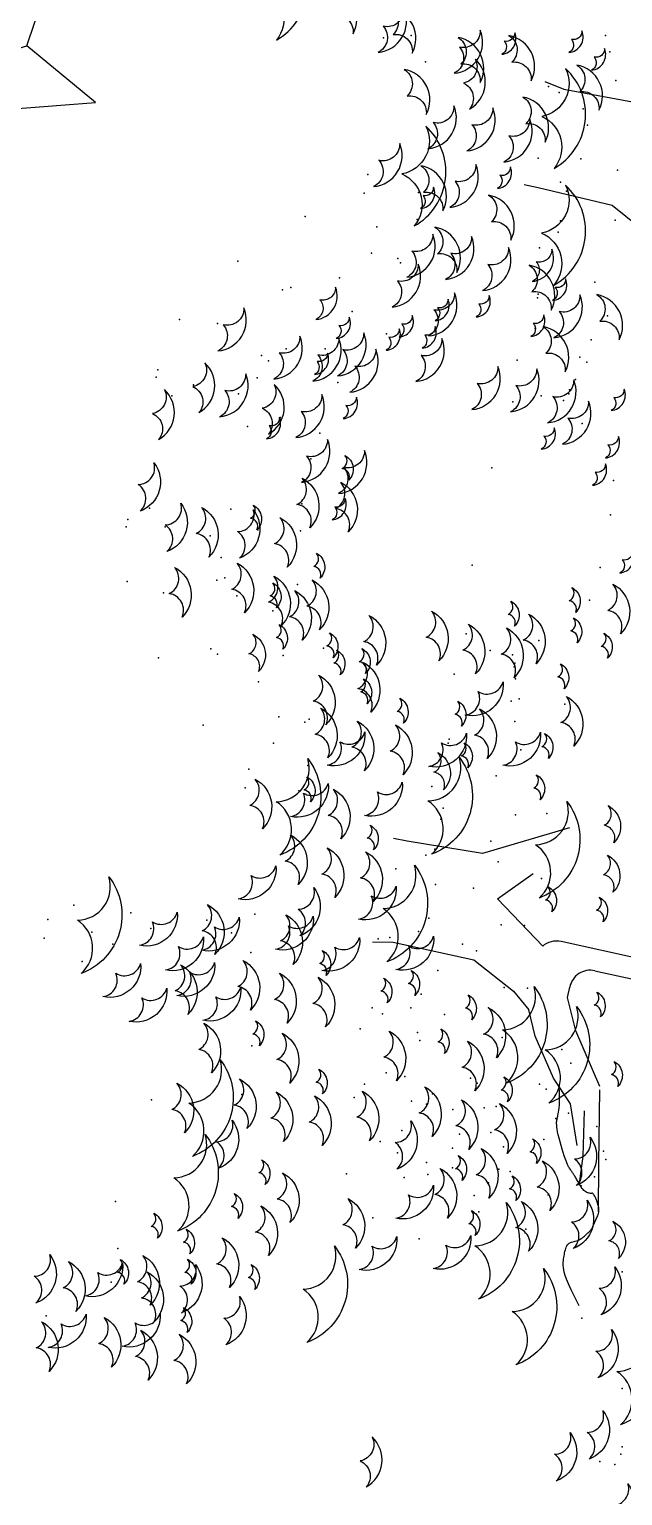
# Model space of a CAD drawing. Header units: millimetres. Extents: x 209.8 to 281.8, y 45 to 110.
# Drawn here: x 252.214 to 252.446, y 83.849 to 84.421 of the extents above; entities that cross this region are included whole.
import ezdxf

# ---------------------------------------------------------------- set-up
doc = ezdxf.new("R2010")
doc.units = ezdxf.units.MM
doc.header["$LTSCALE"] = 0.65
for name, color, linetype in [('ARBOLES', 95, 'Continuous'), ('cajones', 235, 'Continuous'), ('plazaacceso', 251, 'Continuous')]:
    doc.layers.add(name, color=color, linetype=linetype)

# ---------------------------------------------------------------- blocks, each defined once
blk = doc.blocks.new('arb-pl58')
for p, q in [((-0.00526, 0.25006), (0.00665, 0.33736)), ((-0.02451, 0.31326), (-0.00526, 0.25006)), ((0.03442, 0.26264), (0.00552, 0.24345)), ((0.03749, 0.23429), (0.03442, 0.26264)), ((0.00429, 0.20717), (0.00552, 0.24345)), ((0.07404, 0.24112), (0.03749, 0.23429)), ((0.0407, 0.20997), (0.07404, 0.24112)), ((0.04482, 0.24209), (0.04482, 0.24209)), ((0.11307, 0.24405), (0.08358, 0.2082)), ((0.11624, 0.2013), (0.11307, 0.24405)), ((-0.02519, 0.23036), (-0.06187, 0.2195)), ((0.00429, 0.20717), (-0.02519, 0.23036)), ((0.03749, 0.23429), (0.00429, 0.20717)), ((-0.06187, 0.2195), (-0.0424, 0.19867)), ((0.08358, 0.2082), (0.0473, 0.22034)), ((0.0473, 0.22034), (0.0513, 0.19211)), ((0.00429, 0.20717), (-0.0424, 0.19867)), ((-0.02515, 0.17186), (0.00429, 0.20717)), ((0.00429, 0.20717), (0.0407, 0.20997)), ((0.04586, 0.18357), (0.00429, 0.20717)), ((0.0407, 0.20997), (0.06239, 0.19511)), ((0.0491, 0.20658), (0.0491, 0.20658)), ((0.09443, 0.17229), (0.08358, 0.2082)), ((0.20426, 0.20959), (0.19134, 0.18417)), ((0.22701, 0.17883), (0.20426, 0.20959)), ((-0.0424, 0.19867), (-0.05753, 0.16892)), ((0.09443, 0.17229), (0.11624, 0.2013)), ((0.15092, 0.20045), (0.11624, 0.2013)), ((0.13718, 0.17546), (0.15092, 0.20045)), ((-0.1198, 0.1941), (-0.1153, 0.1479)), ((-0.08733, 0.16612), (-0.1198, 0.1941)), ((-0.04143, 0.19588), (-0.04143, 0.19588)), ((0.0513, 0.19211), (0.02184, 0.17642)), ((0.06239, 0.19511), (0.04586, 0.18357)), ((0.09443, 0.17229), (0.0513, 0.19211)), ((0.27173, 0.19129), (0.22701, 0.17883)), ((0.24981, 0.15445), (0.27173, 0.19129)), ((-0.06221, 0.19004), (-0.08733, 0.16612)), ((-0.05426, 0.16265), (-0.06221, 0.19004)), ((0.15821, 0.18821), (0.17204, 0.15879)), ((0.19134, 0.18417), (0.15821, 0.18821)), ((0.2153, 0.1432), (0.19134, 0.18417)), ((-0.01945, 0.17573), (-0.05426, 0.16265)), ((-0.04687, 0.13926), (-0.01945, 0.17573)), ((0.02184, 0.17642), (0.05005, 0.16025)), ((0.2153, 0.1432), (0.22701, 0.17883)), ((-0.05753, 0.16892), (-0.02515, 0.17186)), ((0.05005, 0.16025), (0.09443, 0.17229)), ((0.13718, 0.17546), (0.09443, 0.17229)), ((0.09443, 0.17229), (0.12586, 0.1537)), ((0.11494, 0.12912), (0.09443, 0.17229)), ((0.17103, 0.1601), (0.13718, 0.17546)), ((-0.08225, 0.13018), (-0.08733, 0.16612)), ((-0.05426, 0.16265), (-0.08225, 0.13018)), ((-0.04442, 0.16687), (-0.04442, 0.16687)), ((0.12586, 0.1537), (0.17103, 0.1601)), ((0.12586, 0.1537), (0.1351, 0.12909)), ((0.17204, 0.15879), (0.2153, 0.1432)), ((0.2153, 0.1432), (0.24981, 0.15445)), ((0.27773, 0.13387), (0.24981, 0.15445)), ((-0.1153, 0.1479), (-0.14954, 0.13083)), ((-0.08225, 0.13018), (-0.1153, 0.1479)), ((0.02389, 0.11196), (0.04731, 0.14786)), ((0.04731, 0.14786), (0.05581, 0.10223)), ((-0.08225, 0.13018), (-0.04687, 0.13926)), ((-0.04687, 0.13926), (-0.02293, 0.12839)), ((0.20734, 0.09607), (0.2153, 0.1432)), ((0.2153, 0.1432), (0.23039, 0.10995)), ((0.25214, 0.12128), (0.2153, 0.1432)), ((-0.14954, 0.13083), (-0.12675, 0.1137)), ((-0.08225, 0.13018), (-0.12675, 0.1137)), ((-0.10511, 0.09029), (-0.08225, 0.13018)), ((-0.03721, 0.11415), (-0.08225, 0.13018)), ((0.11573, 0.13073), (0.11573, 0.13073)), ((0.25214, 0.12128), (0.27773, 0.13387)), ((-0.02293, 0.12839), (-0.03721, 0.11415)), ((-0.00692, 0.09946), (-0.00689, 0.12797)), ((-0.00689, 0.12797), (0.02389, 0.11196)), ((0.00207, 0.12218), (0.00207, 0.12218)), ((0.1351, 0.12909), (0.11494, 0.12912)), ((-0.0056, 0.11927), (-0.0056, 0.11927)), ((0.0549, 0.11475), (0.0549, 0.11475)), ((0.27106, 0.08927), (0.25214, 0.12128)), ((-0.12675, 0.1137), (-0.13649, 0.08177)), ((-0.04209, 0.11091), (-0.04209, 0.11091)), ((0.02897, 0.07603), (0.02389, 0.11196)), ((0.23039, 0.10995), (0.22384, 0.08448)), ((0.23039, 0.10995), (0.27106, 0.08927)), ((-0.00753, 0.07493), (-0.04399, 0.10235)), ((-0.04399, 0.10235), (-0.00692, 0.09946)), ((-0.00692, 0.09946), (0.02897, 0.07603)), ((0.02897, 0.07603), (0.05581, 0.10223)), ((0.05581, 0.10223), (0.09344, 0.09533)), ((0.16052, 0.10119), (0.14338, 0.0784)), ((0.17758, 0.06695), (0.16052, 0.10119)), ((-0.15011, 0.09565), (-0.16554, 0.06458)), ((-0.13328, 0.07263), (-0.15011, 0.09565)), ((-0.10504, 0.09682), (-0.13328, 0.07263)), ((-0.11834, 0.05318), (-0.10504, 0.09682)), ((0.09344, 0.09533), (0.07631, 0.07255)), ((0.22384, 0.08448), (0.20734, 0.09607)), ((-0.13649, 0.08177), (-0.10511, 0.09029)), ((0.03932, 0.08929), (0.03932, 0.08929)), ((0.14338, 0.0784), (0.11146, 0.08813)), ((0.11146, 0.08813), (0.11997, 0.05675)), ((-0.16554, 0.06458), (-0.20563, 0.07977)), ((-0.20563, 0.07977), (-0.1856, 0.0379)), ((0.1129, 0.07879), (0.1129, 0.07879)), ((0.11508, 0.07757), (0.11508, 0.07757)), ((0.15986, 0.03389), (0.14338, 0.0784)), ((-0.13328, 0.07263), (-0.14847, 0.03255)), ((-0.00753, 0.07493), (-0.02751, 0.05785)), ((-0.00984, 0.04813), (0.02897, 0.07603)), ((0.02897, 0.07603), (-0.00753, 0.07493)), ((0.02897, 0.07603), (0.07631, 0.07255)), ((0.06201, 0.04405), (0.02897, 0.07603)), ((0.03771, 0.07514), (0.03771, 0.07514)), ((0.07631, 0.07255), (0.09452, 0.04458)), ((0.22379, 0.07145), (0.17758, 0.06695)), ((0.1958, 0.03898), (0.22379, 0.07145)), ((-0.14847, 0.03255), (-0.16554, 0.06458)), ((0.15986, 0.03389), (0.17758, 0.06695)), ((-0.11818, 0.0547), (-0.11818, 0.0547)), ((-0.11039, 0.05575), (-0.11039, 0.05575)), ((-0.02751, 0.05785), (-0.00984, 0.04813)), ((0.11997, 0.05675), (0.15986, 0.03389)), ((-0.14847, 0.03255), (-0.11834, 0.05318)), ((-0.11834, 0.05318), (-0.09213, 0.05116)), ((-0.09213, 0.05116), (-0.10067, 0.03289)), ((0.09452, 0.04458), (0.06201, 0.04405)), ((0.15986, 0.03389), (0.1958, 0.03898)), ((0.21972, 0.01386), (0.1958, 0.03898)), ((-0.1856, 0.0379), (-0.21193, 0.01015)), ((-0.14847, 0.03255), (-0.1856, 0.0379)), ((-0.14847, 0.03255), (-0.18466, 0.00184)), ((-0.15631, -0.01276), (-0.14847, 0.03255)), ((-0.10067, 0.03289), (-0.14847, 0.03255)), ((0.14384, -0.01114), (0.15986, 0.03389)), ((0.15986, 0.03389), (0.16894, -0.00148)), ((0.19234, 0.0059), (0.15986, 0.03389)), ((0.08313, -0.01837), (0.11055, 0.01809)), ((0.11055, 0.01809), (0.10765, -0.01897)), ((-0.21193, 0.01015), (-0.18466, 0.00184)), ((0.19234, 0.0059), (0.21972, 0.01386)), ((-0.18466, 0.00184), (-0.18288, -0.03149)), ((0.06604, 0.00161), (0.05633, -0.01605)), ((0.08313, -0.01837), (0.06604, 0.00161)), ((0.20541, -0.0289), (0.19234, 0.0059)), ((0.16894, -0.00148), (0.15808, -0.02542)), ((0.16894, -0.00148), (0.20541, -0.0289)), ((-0.18288, -0.03149), (-0.15631, -0.01276)), ((0.15808, -0.02542), (0.14384, -0.01114)), ((0.05633, -0.01605), (0.08422, -0.05487)), ((0.08422, -0.05487), (0.08313, -0.01837)), ((0.10765, -0.01897), (0.08422, -0.05487)), ((0.10765, -0.01897), (0.13617, -0.01901)), ((0.13617, -0.01901), (0.12016, -0.04979)), ((0.08422, -0.05487), (0.12016, -0.04979)), ((0.12016, -0.04979), (0.15606, -0.07321)), ((0.05224, -0.08791), (0.08422, -0.05487)), ((0.08422, -0.05487), (0.08074, -0.1022)), ((0.08422, -0.05487), (0.11042, -0.08171)), ((-0.17743, -0.1044), (-0.16497, -0.07344)), ((-0.16497, -0.07344), (-0.14589, -0.09977)), ((0.15606, -0.07321), (0.11042, -0.08171)), ((0.19246, -0.07399), (0.17629, -0.1022)), ((0.20815, -0.10345), (0.19246, -0.07399)), ((0.11042, -0.08171), (0.10353, -0.11934)), ((0.05277, -0.12042), (0.05224, -0.08791)), ((-0.18999, -0.13821), (-0.20593, -0.10343)), ((-0.20593, -0.10343), (-0.17743, -0.1044)), ((-0.15314, -0.14517), (-0.17743, -0.1044)), ((-0.14589, -0.09977), (-0.15314, -0.14517)), ((0.08074, -0.1022), (0.05277, -0.12042)), ((0.10353, -0.11934), (0.08074, -0.1022)), ((0.17629, -0.1022), (0.18833, -0.14658)), ((0.18833, -0.14658), (0.20815, -0.10345)), ((0.23638, -0.09945), (0.20815, -0.10345)), ((0.22424, -0.13573), (0.23638, -0.09945)), ((0.12881, -0.11004), (0.09938, -0.12388)), ((0.12476, -0.14317), (0.12881, -0.11004)), ((0.09938, -0.12388), (0.08379, -0.16713)), ((0.18833, -0.14658), (0.22424, -0.13573)), ((0.26009, -0.16522), (0.22424, -0.13573)), ((-0.2225, -0.17135), (-0.18999, -0.13821)), ((-0.15314, -0.14517), (-0.18999, -0.13821)), ((0.08379, -0.16713), (0.12476, -0.14317)), ((0.15018, -0.15609), (0.12476, -0.14317)), ((-0.15314, -0.14517), (-0.17966, -0.16995)), ((-0.15314, -0.14517), (-0.13131, -0.17444)), ((-0.15174, -0.18801), (-0.15314, -0.14517)), ((-0.10802, -0.16096), (-0.15314, -0.14517)), ((0.14516, -0.16708), (0.18833, -0.14658)), ((0.18833, -0.14658), (0.16974, -0.17801)), ((0.1915, -0.18932), (0.18833, -0.14658)), ((0.18833, -0.14658), (0.21734, -0.16839)), ((-0.06764, -0.15314), (-0.03554, -0.15826)), ((-0.05456, -0.18384), (-0.06764, -0.15314)), ((-0.03554, -0.15826), (-0.00855, -0.19549)), ((0.02508, -0.17567), (0.03666, -0.15917)), ((0.03666, -0.15917), (0.08379, -0.16713)), ((0.11942, -0.17885), (0.15018, -0.15609)), ((-0.10585, -0.18101), (-0.10802, -0.16096)), ((0.08379, -0.16713), (0.05054, -0.18221)), ((0.06187, -0.20397), (0.08379, -0.16713)), ((0.08379, -0.16713), (0.11942, -0.17885)), ((0.08379, -0.16713), (0.09504, -0.20164)), ((0.14513, -0.18725), (0.14516, -0.16708)), ((0.21734, -0.16839), (0.26009, -0.16522)), ((-0.17966, -0.16995), (-0.2225, -0.17135)), ((-0.17512, -0.20434), (-0.17966, -0.16995)), ((-0.13131, -0.17444), (-0.13285, -0.22004)), ((-0.13131, -0.17444), (-0.10585, -0.18101)), ((0.03451, -0.17476), (-0.00855, -0.19549)), ((0.05023, -0.1874), (0.03451, -0.17476)), ((0.21649, -0.20307), (0.21734, -0.16839)), ((0.05054, -0.18221), (0.02508, -0.17567)), ((0.05054, -0.18221), (0.02986, -0.22289)), ((0.13188, -0.22356), (0.11942, -0.17885)), ((0.16974, -0.17801), (0.14513, -0.18725)), ((0.16974, -0.17801), (0.17614, -0.22318)), ((-0.15174, -0.18801), (-0.17512, -0.20434)), ((-0.13285, -0.22004), (-0.15174, -0.18801)), ((-0.0754, -0.20331), (-0.05456, -0.18384)), ((-0.00855, -0.19549), (-0.05456, -0.18384)), ((0.02758, -0.20076), (0.05023, -0.1874)), ((0.17614, -0.22318), (0.1915, -0.18932)), ((0.1915, -0.18932), (0.21649, -0.20307)), ((-0.00855, -0.19549), (-0.03954, -0.21663)), ((-0.00855, -0.19549), (-0.00979, -0.23177)), ((-0.00855, -0.19549), (0.02758, -0.20076)), ((0.02273, -0.2248), (-0.00855, -0.19549)), ((-0.03954, -0.21663), (-0.0754, -0.20331)), ((0.02758, -0.20076), (0.05873, -0.23409)), ((0.02986, -0.22289), (0.06187, -0.20397)), ((0.06187, -0.20397), (0.07446, -0.22956)), ((0.07446, -0.22956), (0.09504, -0.20164)), ((0.09504, -0.20164), (0.13188, -0.22356)), ((-0.15462, -0.2428), (-0.16218, -0.21029)), ((-0.16218, -0.21029), (-0.13145, -0.22091)), ((-0.13145, -0.22091), (-0.11134, -0.26226)), ((-0.03909, -0.26305), (-0.03954, -0.21663)), ((0.02273, -0.2248), (0.01774, -0.25288)), ((0.05873, -0.23409), (0.02273, -0.2248)), ((-0.00979, -0.23177), (-0.03909, -0.26305)), ((0.01774, -0.25288), (-0.00979, -0.23177)), ((-0.17852, -0.25835), (-0.15462, -0.2428)), ((-0.11134, -0.26226), (-0.15462, -0.2428)), ((-0.06532, -0.24932), (-0.11134, -0.26226)), ((-0.05205, -0.2645), (-0.06532, -0.24932)), ((-0.14552, -0.2777), (-0.17852, -0.25835)), ((-0.11134, -0.26226), (-0.14552, -0.2777)), ((-0.11134, -0.26226), (-0.11885, -0.29777)), ((-0.11134, -0.26226), (-0.07667, -0.27372)), ((-0.08562, -0.29655), (-0.11134, -0.26226)), ((-0.07667, -0.27372), (-0.05205, -0.2645)), ((-0.07667, -0.27372), (-0.05178, -0.31196)), ((-0.15314, -0.32349), (-0.14552, -0.2777)), ((-0.1884, -0.28994), (-0.14186, -0.31364)), ((-0.08562, -0.29655), (-0.0954, -0.32334)), ((-0.05178, -0.31196), (-0.08562, -0.29655)), ((-0.11885, -0.29777), (-0.15314, -0.32349)), ((-0.0954, -0.32334), (-0.11885, -0.29777))]:
    blk.add_line(p, q)
for centre, radius, start, end in [((0.2564, 0.02493), 0.31108, 144.13745, 194.83215), ((0.25844, -0.08386), 0.30416, 122.63155, 174.50065), ((0.42575, -0.40211), 0.58451, 111.10265, 143.53405), ((0.20323, 0.0924), 0.28796, 172.46245, 210.72215), ((0.9204, -0.50964), 1.0666, 146.69505, 154.75285), ((-0.06118, 0.03095), 0.0873, 178.95165, 281.13715), ((0.28092, -0.52466), 0.57151, 102.22842, 124.68585), ((-0.02292, -0.19113), 0.13809, 98.91587, 160.55825), ((0.2691, -0.27051), 0.38053, 145.45105, 178.75775), ((0.33173, -0.03411), 0.37662, 183.13455, 205.37215), ((0.19623, 0.0902), 0.28082, 211.06515, 246.39915), ((0.10608, -0.01435), 0.15572, 195.02065, 301.88515), ((0.02051, 0.38261), 0.4421, 261.56815, 278.28615)]:
    blk.add_arc(centre, radius, start, end)
blk = doc.blocks.new('arb-pl61')
for p, q in [((-0.47917, 0.17408), (-0.4771, 0.16368)), ((-0.42416, 0.1667), (-0.42427, 0.17408)), ((-0.07744, 0.1667), (-0.07732, 0.17408)), ((-0.02242, 0.17408), (-0.02449, 0.16368)), ((-0.4771, 0.16368), (-0.47794, 0.12054)), ((-0.42277, 0.12706), (-0.42416, 0.1667)), ((-0.07883, 0.12706), (-0.07744, 0.1667)), ((-0.02449, 0.16368), (-0.02365, 0.12054)), ((-0.40082, 0.08532), (-0.42277, 0.12706)), ((-0.10078, 0.08532), (-0.07883, 0.12706)), ((-0.47794, 0.12054), (-0.48992, 0.09718)), ((-0.4639, 0.08686), (-0.44436, 0.11483)), ((-0.44436, 0.11483), (-0.42776, 0.09914)), ((-0.48992, 0.09718), (-0.49784, 0.08744)), ((-0.50383, 0.06136), (-0.48762, 0.06886)), ((-0.48762, 0.06886), (-0.482, 0.06884)), ((-0.52967, 0.04335), (-0.50383, 0.06136)), ((-0.47113, 0.05774), (-0.47151, 0.03739)), ((-0.54373, 0.04883), (-0.56702, 0.04484)), ((-0.56702, 0.04484), (-0.5814, 0.04398)), ((-0.56905, 0.03592), (-0.53148, 0.04307)), ((-0.59376, 0.03117), (-0.56905, 0.03592))]:
    blk.add_line(p, q)
for points in [[(-0.26963, 0.34046, 0.500189), (-0.25698, 0.33466, -0.508573), (-0.28306, 0.33681, 0.500189)], [(-0.23196, 0.34046, -0.500189), (-0.24461, 0.33466, 0.508573), (-0.21854, 0.33681, -0.500189)], [(-0.4982, 0.32697, 0.500189), (-0.4729, 0.31537, -0.508573), (-0.52506, 0.31968, 0.500189)], [(-0.28749, 0.32261, 0.500189), (-0.27484, 0.31681, -0.508573), (-0.30092, 0.31897, 0.500189)], [(-0.2141, 0.32261, -0.500189), (-0.22675, 0.31681, 0.508573), (-0.20068, 0.31897, -0.500189)], [(-0.00339, 0.32697, -0.500189), (-0.02869, 0.31537, 0.508573), (0.02346, 0.31968, -0.500189)], [(-0.32215, 0.31346, 0.500189), (-0.30824, 0.31346, -0.508573), (-0.33285, 0.30456, 0.500189)], [(-0.17944, 0.31346, -0.500189), (-0.19335, 0.31346, 0.508573), (-0.16875, 0.30456, -0.500189)], [(-0.68438, 0.31269, 0.500189), (-0.67173, 0.3069, -0.508573), (-0.69781, 0.30905, 0.500189)], [(-0.52137, 0.30199, 0.500189), (-0.51387, 0.29028, -0.508573), (-0.53464, 0.30619, 0.500189)], [(-0.28876, 0.30584, 0.500189), (-0.27485, 0.30583, -0.508573), (-0.29945, 0.29693, 0.500189)], [(-0.21283, 0.30584, -0.500189), (-0.22675, 0.30583, 0.508573), (-0.20214, 0.29693, -0.500189)], [(-0.7207, 0.30428, 0.500189), (-0.70679, 0.30428, -0.508573), (-0.73139, 0.29538, 0.500189)], [(-0.70593, 0.29406, 0.500189), (-0.69842, 0.28235, -0.508573), (-0.71919, 0.29825, 0.500189)], [(-0.68731, 0.29665, 0.500189), (-0.67339, 0.29665, -0.508573), (-0.698, 0.28775, 0.500189)], [(-0.5313, 0.28613, 0.500189), (-0.52379, 0.27441, -0.508573), (-0.54456, 0.29032, 0.500189)], [(-0.49142, 0.28855, 0.500189), (-0.48391, 0.27684, -0.508573), (-0.50469, 0.29275, 0.500189)], [(-0.01017, 0.28855, -0.500189), (-0.01768, 0.27684, 0.508573), (0.00309, 0.29275, -0.500189)], [(-0.67598, 0.28062, 0.500189), (-0.66847, 0.26891, -0.508573), (-0.68924, 0.28482, 0.500189)], [(-0.28352, 0.28493, 0.500189), (-0.27087, 0.27913, -0.508573), (-0.29695, 0.28129, 0.500189)], [(-0.21807, 0.28493, -0.500189), (-0.23072, 0.27913, 0.508573), (-0.20465, 0.28129, -0.500189)], [(-0.50134, 0.27269, 0.500189), (-0.49384, 0.26098, -0.508573), (-0.51461, 0.27688, 0.500189)], [(-0.31357, 0.282, 0.500189), (-0.29965, 0.282, -0.508573), (-0.32426, 0.2731, 0.500189)], [(-0.27535, 0.2797, 0.500189), (-0.26839, 0.27969, -0.508573), (-0.2807, 0.27524, 0.500189)], [(-0.22624, 0.2797, -0.500189), (-0.2332, 0.27969, 0.508573), (-0.2209, 0.27524, -0.500189)], [(-0.18803, 0.282, -0.500189), (-0.20194, 0.282, 0.508573), (-0.17733, 0.2731, -0.500189)], [(-0.71212, 0.27282, 0.500189), (-0.6982, 0.27281, -0.508573), (-0.72281, 0.26391, 0.500189)], [(-0.6739, 0.27051, 0.500189), (-0.66694, 0.27051, -0.508573), (-0.67924, 0.26606, 0.500189)], [(-0.5243, 0.26985, 0.500189), (-0.51039, 0.26984, -0.508573), (-0.53499, 0.26094, 0.500189)], [(-0.51327, 0.26434, 0.500189), (-0.50576, 0.25263, -0.508573), (-0.52654, 0.26853, 0.500189)], [(-0.69783, 0.25641, 0.500189), (-0.69032, 0.24469, -0.508573), (-0.71109, 0.2606, 0.500189)], [(-0.58517, 0.25952, 0.500189), (-0.57126, 0.25951, -0.508573), (-0.59586, 0.25061, 0.500189)], [(-0.49091, 0.26222, 0.500189), (-0.47699, 0.26222, -0.508573), (-0.5016, 0.25332, 0.500189)], [(-0.48764, 0.25638, 0.500189), (-0.48013, 0.24467, -0.508573), (-0.5009, 0.26057, 0.500189)], [(-0.34478, 0.26663, 0.500189), (-0.33434, 0.26662, -0.508573), (-0.3528, 0.25995, 0.500189)], [(-0.31643, 0.26198, 0.500189), (-0.30252, 0.26197, -0.508573), (-0.32712, 0.25307, 0.500189)], [(-0.31304, 0.26178, 0.500189), (-0.30608, 0.26178, -0.508573), (-0.31839, 0.25733, 0.500189)], [(-0.2859, 0.26484, 0.500189), (-0.27199, 0.26483, -0.508573), (-0.29659, 0.25593, 0.500189)], [(-0.2157, 0.26484, -0.500189), (-0.22961, 0.26483, 0.508573), (-0.205, 0.25593, -0.500189)], [(-0.18516, 0.26198, -0.500189), (-0.19908, 0.26197, 0.508573), (-0.17447, 0.25307, -0.500189)], [(-0.18855, 0.26178, -0.500189), (-0.19551, 0.26178, 0.508573), (-0.18321, 0.25733, -0.500189)], [(-0.15682, 0.26663, -0.500189), (-0.16725, 0.26662, 0.508573), (-0.1488, 0.25995, -0.500189)], [(-0.01069, 0.26222, -0.500189), (-0.0246, 0.26222, 0.508573), (0, 0.25332, -0.500189)], [(-0.01396, 0.25638, -0.500189), (-0.02146, 0.24467, 0.508573), (-0.00069, 0.26057, -0.500189)], [(-0.71498, 0.2528, 0.500189), (-0.70106, 0.25279, -0.508573), (-0.72567, 0.24389, 0.500189)], [(-0.68445, 0.25566, 0.500189), (-0.67053, 0.25565, -0.508573), (-0.69514, 0.24675, 0.500189)], [(-0.67656, 0.25942, 0.500189), (-0.66265, 0.25942, -0.508573), (-0.68725, 0.25052, 0.500189)], [(-0.64693, 0.25807, 0.500189), (-0.63997, 0.25807, -0.508573), (-0.65228, 0.25362, 0.500189)], [(-0.55178, 0.25189, 0.500189), (-0.53787, 0.25189, -0.508573), (-0.56247, 0.24299, 0.500189)], [(-0.52319, 0.24848, 0.500189), (-0.51569, 0.23676, -0.508573), (-0.53646, 0.25267, 0.500189)], [(-0.33364, 0.25429, 0.500189), (-0.32668, 0.25429, -0.508573), (-0.33899, 0.24984, 0.500189)], [(-0.2636, 0.25739, 0.500189), (-0.24968, 0.25738, -0.508573), (-0.27429, 0.24848, 0.500189)], [(-0.238, 0.25739, -0.500189), (-0.25191, 0.25738, 0.508573), (-0.22731, 0.24848, -0.500189)], [(-0.16795, 0.25429, -0.500189), (-0.17491, 0.25429, 0.508573), (-0.16261, 0.24984, -0.500189)], [(-0.61982, 0.25146, 0.500189), (-0.59452, 0.23986, -0.508573), (-0.64667, 0.24417, 0.500189)], [(-0.58013, 0.25146, 0.500189), (-0.55483, 0.23986, -0.508573), (-0.60698, 0.24417, 0.500189)], [(-0.45769, 0.24294, 0.500189), (-0.45018, 0.23123, -0.508573), (-0.47095, 0.24714, 0.500189)], [(-0.42199, 0.25074, 0.500189), (-0.40808, 0.25074, -0.508573), (-0.43269, 0.24184, 0.500189)], [(-0.32168, 0.24978, 0.500189), (-0.30777, 0.24978, -0.508573), (-0.33237, 0.24088, 0.500189)], [(-0.17991, 0.24978, -0.500189), (-0.19383, 0.24978, 0.508573), (-0.16922, 0.24088, -0.500189)], [(-0.0796, 0.25074, -0.500189), (-0.09352, 0.25074, 0.508573), (-0.06891, 0.24184, -0.500189)], [(-0.04391, 0.24294, -0.500189), (-0.05142, 0.23123, 0.508573), (-0.03064, 0.24714, -0.500189)], [(-0.67446, 0.23734, 0.500189), (-0.66181, 0.23154, -0.508573), (-0.68789, 0.23369, 0.500189)], [(-0.6517, 0.23996, 0.500189), (-0.64474, 0.23995, -0.508573), (-0.65705, 0.2355, 0.500189)], [(-0.51571, 0.23838, 0.500189), (-0.5018, 0.23838, -0.508573), (-0.5264, 0.22948, 0.500189)], [(-0.4174, 0.23758, 0.500189), (-0.3921, 0.22598, -0.508573), (-0.44426, 0.23029, 0.500189)], [(-0.31452, 0.24196, 0.500189), (-0.30061, 0.24195, -0.508573), (-0.32521, 0.23305, 0.500189)], [(-0.29348, 0.24251, 0.500189), (-0.28652, 0.24251, -0.508573), (-0.29882, 0.23806, 0.500189)], [(-0.26169, 0.23736, 0.500189), (-0.24777, 0.23736, -0.508573), (-0.27238, 0.22846, 0.500189)], [(-0.26095, 0.23792, -0.500189), (-0.26791, 0.23792, 0.508573), (-0.2556, 0.23347, -0.500189)], [(-0.23991, 0.23736, -0.500189), (-0.25382, 0.23736, 0.508573), (-0.22921, 0.22846, -0.500189)], [(-0.24064, 0.23792, 0.500189), (-0.23369, 0.23792, -0.508573), (-0.24599, 0.23347, 0.500189)], [(-0.20812, 0.24251, -0.500189), (-0.21507, 0.24251, 0.508573), (-0.20277, 0.23806, -0.500189)], [(-0.18707, 0.24196, -0.500189), (-0.20099, 0.24195, 0.508573), (-0.17638, 0.23305, -0.500189)], [(-0.08419, 0.23758, -0.500189), (-0.10949, 0.22598, 0.508573), (-0.05734, 0.23029, -0.500189)], [(-0.71307, 0.23277, 0.500189), (-0.69916, 0.23277, -0.508573), (-0.72376, 0.22387, 0.500189)], [(-0.69203, 0.23333, 0.500189), (-0.68507, 0.23333, -0.508573), (-0.69737, 0.22888, 0.500189)], [(-0.66697, 0.23614, 0.500189), (-0.66001, 0.23614, -0.508573), (-0.67231, 0.23169, 0.500189)], [(-0.59706, 0.23337, 0.500189), (-0.58442, 0.22757, -0.508573), (-0.61049, 0.22973, 0.500189)], [(-0.36237, 0.22899, 0.500189), (-0.34846, 0.22899, -0.508573), (-0.37306, 0.22009, 0.500189)], [(-0.13922, 0.22899, -0.500189), (-0.15314, 0.22899, 0.508573), (-0.12853, 0.22009, -0.500189)], [(-0.57659, 0.22805, 0.500189), (-0.56267, 0.22805, -0.508573), (-0.58728, 0.21915, 0.500189)], [(-0.53837, 0.22575, 0.500189), (-0.53141, 0.22575, -0.508573), (-0.54371, 0.2213, 0.500189)], [(-0.47954, 0.21873, 0.500189), (-0.47203, 0.20701, -0.508573), (-0.4928, 0.22292, 0.500189)], [(-0.4468, 0.22691, 0.500189), (-0.43289, 0.2269, -0.508573), (-0.45749, 0.218, 0.500189)], [(-0.41024, 0.22465, 0.500189), (-0.40274, 0.21294, -0.508573), (-0.42351, 0.22884, 0.500189)], [(-0.40858, 0.2246, 0.500189), (-0.40162, 0.2246, -0.508573), (-0.41393, 0.22015, 0.500189)], [(-0.37904, 0.22461, 0.500189), (-0.36512, 0.22461, -0.508573), (-0.38973, 0.21571, 0.500189)], [(-0.34082, 0.22231, 0.500189), (-0.33386, 0.2223, -0.508573), (-0.34616, 0.21786, 0.500189)], [(-0.33274, 0.22764, 0.500189), (-0.32578, 0.22764, -0.508573), (-0.33809, 0.22319, 0.500189)], [(-0.16885, 0.22764, -0.500189), (-0.17581, 0.22764, 0.508573), (-0.16351, 0.22319, -0.500189)], [(-0.16078, 0.22231, -0.500189), (-0.16773, 0.2223, 0.508573), (-0.15543, 0.21786, -0.500189)], [(-0.12256, 0.22461, -0.500189), (-0.13647, 0.22461, 0.508573), (-0.11187, 0.21571, -0.500189)], [(-0.09301, 0.2246, -0.500189), (-0.09997, 0.2246, 0.508573), (-0.08767, 0.22015, -0.500189)], [(-0.09135, 0.22465, -0.500189), (-0.09886, 0.21294, 0.508573), (-0.07808, 0.22884, -0.500189)], [(-0.05479, 0.22691, -0.500189), (-0.06871, 0.2269, 0.508573), (-0.0441, 0.218, -0.500189)], [(-0.02206, 0.21873, -0.500189), (-0.02957, 0.20701, 0.508573), (-0.00879, 0.22292, -0.500189)], [(-0.65942, 0.22076, 0.500189), (-0.6455, 0.22076, -0.508573), (-0.67011, 0.21186, 0.500189)], [(-0.62863, 0.21901, 0.500189), (-0.62167, 0.219, -0.508573), (-0.63398, 0.21456, 0.500189)], [(-0.51858, 0.21836, 0.500189), (-0.50466, 0.21836, -0.508573), (-0.52927, 0.20946, 0.500189)], [(-0.48804, 0.22122, 0.500189), (-0.47413, 0.22122, -0.508573), (-0.49874, 0.21232, 0.500189)], [(-0.47006, 0.21552, 0.500189), (-0.45741, 0.20972, -0.508573), (-0.48349, 0.21188, 0.500189)], [(-0.38029, 0.21121, 0.500189), (-0.37279, 0.1995, -0.508573), (-0.39356, 0.21541, 0.500189)], [(-0.1213, 0.21121, -0.500189), (-0.12881, 0.1995, 0.508573), (-0.10803, 0.21541, -0.500189)], [(-0.03154, 0.21552, -0.500189), (-0.04418, 0.20972, 0.508573), (-0.01811, 0.21188, -0.500189)], [(-0.01355, 0.22122, -0.500189), (-0.02746, 0.22122, 0.508573), (-0.00286, 0.21232, -0.500189)], [(-0.68636, 0.21155, 0.500189), (-0.67372, 0.20576, -0.508573), (-0.69979, 0.20791, 0.500189)], [(-0.60859, 0.20852, 0.500189), (-0.60164, 0.20852, -0.508573), (-0.61394, 0.20407, 0.500189)], [(-0.57945, 0.20803, 0.500189), (-0.56553, 0.20803, -0.508573), (-0.59014, 0.19913, 0.500189)], [(-0.54892, 0.21089, 0.500189), (-0.535, 0.21089, -0.508573), (-0.55961, 0.20199, 0.500189)], [(-0.44966, 0.20688, 0.500189), (-0.43575, 0.20688, -0.508573), (-0.46035, 0.19798, 0.500189)], [(-0.41913, 0.20974, 0.500189), (-0.40522, 0.20974, -0.508573), (-0.42982, 0.20084, 0.500189)], [(-0.35137, 0.20745, 0.500189), (-0.33745, 0.20744, -0.508573), (-0.36206, 0.19855, 0.500189)], [(-0.33751, 0.20953, 0.500189), (-0.33055, 0.20952, -0.508573), (-0.34286, 0.20507, 0.500189)], [(-0.32679, 0.20931, 0.500189), (-0.31287, 0.20931, -0.508573), (-0.33748, 0.20041, 0.500189)], [(-0.17481, 0.20931, -0.500189), (-0.18872, 0.20931, 0.508573), (-0.16411, 0.20041, -0.500189)], [(-0.16408, 0.20953, -0.500189), (-0.17104, 0.20952, 0.508573), (-0.15874, 0.20507, -0.500189)], [(-0.15023, 0.20745, -0.500189), (-0.16414, 0.20744, 0.508573), (-0.13954, 0.19855, -0.500189)], [(-0.08246, 0.20974, -0.500189), (-0.09638, 0.20974, 0.508573), (-0.07177, 0.20084, -0.500189)], [(-0.05193, 0.20688, -0.500189), (-0.06585, 0.20688, 0.508573), (-0.04124, 0.19798, -0.500189)], [(-0.66318, 0.2032, 0.500189), (-0.65622, 0.2032, -0.508573), (-0.66852, 0.19875, 0.500189)], [(-0.63918, 0.20415, 0.500189), (-0.62526, 0.20414, -0.508573), (-0.64987, 0.19525, 0.500189)], [(-0.49562, 0.1989, 0.500189), (-0.48867, 0.19889, -0.508573), (-0.50097, 0.19444, 0.500189)], [(-0.3819, 0.20459, 0.500189), (-0.36798, 0.20458, -0.508573), (-0.39259, 0.19569, 0.500189)], [(-0.35278, 0.20571, 0.500189), (-0.34582, 0.20571, -0.508573), (-0.35812, 0.20126, 0.500189)], [(-0.14882, 0.20571, -0.500189), (-0.15578, 0.20571, 0.508573), (-0.14347, 0.20126, -0.500189)], [(-0.1197, 0.20459, -0.500189), (-0.13361, 0.20458, 0.508573), (-0.109, 0.19569, -0.500189)], [(-0.00597, 0.1989, -0.500189), (-0.01293, 0.19889, 0.508573), (-0.00063, 0.19444, -0.500189)], [(-0.6201, 0.19652, 0.500189), (-0.60618, 0.19652, -0.508573), (-0.63079, 0.18762, 0.500189)], [(-0.51667, 0.19834, 0.500189), (-0.50275, 0.19833, -0.508573), (-0.52736, 0.18944, 0.500189)], [(-0.48565, 0.19292, 0.500189), (-0.47815, 0.18121, -0.508573), (-0.49892, 0.19711, 0.500189)], [(-0.40214, 0.187, 0.500189), (-0.39463, 0.17529, -0.508573), (-0.41541, 0.19119, 0.500189)], [(-0.09945, 0.187, -0.500189), (-0.10696, 0.17529, 0.508573), (-0.08619, 0.19119, -0.500189)], [(-0.01594, 0.19292, -0.500189), (-0.02345, 0.18121, 0.508573), (-0.00267, 0.19711, -0.500189)], [(-0.57754, 0.18801, 0.500189), (-0.56363, 0.188, -0.508573), (-0.58823, 0.17911, 0.500189)], [(-0.5565, 0.18857, 0.500189), (-0.54954, 0.18856, -0.508573), (-0.56184, 0.18411, 0.500189)], [(-0.4557, 0.17948, 0.500189), (-0.44819, 0.16777, -0.508573), (-0.46897, 0.18368, 0.500189)], [(-0.44775, 0.18686, 0.500189), (-0.43384, 0.18686, -0.508573), (-0.45845, 0.17796, 0.500189)], [(-0.42671, 0.18742, 0.500189), (-0.41975, 0.18742, -0.508573), (-0.43206, 0.18297, 0.500189)], [(-0.37999, 0.18457, 0.500189), (-0.36608, 0.18456, -0.508573), (-0.39068, 0.17566, 0.500189)], [(-0.35895, 0.18512, 0.500189), (-0.35199, 0.18512, -0.508573), (-0.36429, 0.18067, 0.500189)], [(-0.14265, 0.18512, -0.500189), (-0.14961, 0.18512, 0.508573), (-0.1373, 0.18067, -0.500189)], [(-0.1216, 0.18457, -0.500189), (-0.13552, 0.18456, 0.508573), (-0.11091, 0.17566, -0.500189)], [(-0.07488, 0.18742, -0.500189), (-0.08184, 0.18742, 0.508573), (-0.06954, 0.18297, -0.500189)], [(-0.05384, 0.18686, -0.500189), (-0.06775, 0.18686, 0.508573), (-0.04315, 0.17796, -0.500189)], [(-0.04589, 0.17948, -0.500189), (-0.0534, 0.16777, 0.508573), (-0.03263, 0.18368, -0.500189)], [(-0.3182, 0.17785, 0.500189), (-0.30429, 0.17784, -0.508573), (-0.32889, 0.16894, 0.500189)], [(-0.18339, 0.17785, -0.500189), (-0.19731, 0.17784, 0.508573), (-0.1727, 0.16894, -0.500189)], [(-0.66347, 0.17412, 0.500189), (-0.63818, 0.16252, -0.508573), (-0.69033, 0.16683, 0.500189)], [(-0.46106, 0.17214, 0.500189), (-0.43576, 0.16054, -0.508573), (-0.48792, 0.16485, 0.500189)], [(-0.04054, 0.17214, -0.500189), (-0.06583, 0.16054, 0.508573), (-0.01368, 0.16485, -0.500189)], [(-0.62653, 0.16044, 0.500189), (-0.61262, 0.16043, -0.508573), (-0.63723, 0.15153, 0.500189)], [(-0.57024, 0.16425, 0.500189), (-0.55633, 0.16425, -0.508573), (-0.58093, 0.15535, 0.500189)], [(-0.5034, 0.16481, 0.500189), (-0.49644, 0.16481, -0.508573), (-0.50875, 0.16036, 0.500189)], [(-0.37055, 0.15921, 0.500189), (-0.36305, 0.14749, -0.508573), (-0.38382, 0.1634, 0.500189)], [(-0.13104, 0.15921, -0.500189), (-0.13855, 0.14749, 0.508573), (-0.11777, 0.1634, -0.500189)], [(0.00181, 0.16481, -0.500189), (-0.00515, 0.16481, 0.508573), (0.00715, 0.16036, -0.500189)], [(-0.53685, 0.15663, 0.500189), (-0.52294, 0.15662, -0.508573), (-0.54754, 0.14772, 0.500189)], [(-0.47755, 0.15527, 0.500189), (-0.47004, 0.14356, -0.508573), (-0.49082, 0.15946, 0.500189)], [(-0.40153, 0.16024, 0.500189), (-0.37623, 0.14864, -0.508573), (-0.42838, 0.15295, 0.500189)], [(-0.3863, 0.16012, 0.500189), (-0.37587, 0.16012, -0.508573), (-0.39432, 0.15344, 0.500189)], [(-0.35456, 0.15527, 0.500189), (-0.34761, 0.15527, -0.508573), (-0.35991, 0.15082, 0.500189)], [(-0.32106, 0.15782, 0.500189), (-0.30715, 0.15782, -0.508573), (-0.33176, 0.14892, 0.500189)], [(-0.18053, 0.15782, -0.500189), (-0.19444, 0.15782, 0.508573), (-0.16984, 0.14892, -0.500189)], [(-0.14703, 0.15527, -0.500189), (-0.15399, 0.15527, 0.508573), (-0.14168, 0.15082, -0.500189)], [(-0.11529, 0.16012, -0.500189), (-0.12573, 0.16012, 0.508573), (-0.10727, 0.15344, -0.500189)], [(-0.10007, 0.16024, -0.500189), (-0.12537, 0.14864, 0.508573), (-0.07321, 0.15295, -0.500189)], [(-0.02404, 0.15527, -0.500189), (-0.03155, 0.14356, 0.508573), (-0.01078, 0.15946, -0.500189)], [(-0.63449, 0.14334, 0.500189), (-0.62698, 0.13163, -0.508573), (-0.64775, 0.14754, 0.500189)], [(-0.49672, 0.15146, 0.500189), (-0.48977, 0.15146, -0.508573), (-0.50207, 0.14701, 0.500189)], [(-0.37516, 0.14779, 0.500189), (-0.36821, 0.14779, -0.508573), (-0.38051, 0.14334, 0.500189)], [(-0.3406, 0.14577, 0.500189), (-0.3331, 0.13406, -0.508573), (-0.35387, 0.14996, 0.500189)], [(-0.16099, 0.14577, -0.500189), (-0.1685, 0.13406, 0.508573), (-0.14772, 0.14996, -0.500189)], [(-0.12643, 0.14779, -0.500189), (-0.13339, 0.14779, 0.508573), (-0.12108, 0.14334, -0.500189)], [(-0.00487, 0.15146, -0.500189), (-0.01183, 0.15146, 0.508573), (0.00047, 0.14701, -0.500189)], [(-0.5792, 0.14215, 0.500189), (-0.56656, 0.13635, -0.508573), (-0.59263, 0.1385, 0.500189)], [(-0.3632, 0.14328, 0.500189), (-0.34929, 0.14327, -0.508573), (-0.3739, 0.13437, 0.500189)], [(-0.31916, 0.1378, 0.500189), (-0.30524, 0.1378, -0.508573), (-0.32985, 0.1289, 0.500189)], [(-0.29811, 0.13836, 0.500189), (-0.29115, 0.13836, -0.508573), (-0.30346, 0.13391, 0.500189)], [(-0.20348, 0.13836, -0.500189), (-0.21044, 0.13836, 0.508573), (-0.19814, 0.13391, -0.500189)], [(-0.18244, 0.1378, -0.500189), (-0.19635, 0.1378, 0.508573), (-0.17175, 0.1289, -0.500189)], [(-0.13839, 0.14328, -0.500189), (-0.1523, 0.14327, 0.508573), (-0.1277, 0.13437, -0.500189)], [(-0.60454, 0.12991, 0.500189), (-0.59703, 0.11819, -0.508573), (-0.6178, 0.1341, 0.500189)], [(-0.56166, 0.13279, 0.500189), (-0.54774, 0.13278, -0.508573), (-0.57235, 0.12388, 0.500189)], [(-0.52344, 0.13048, 0.500189), (-0.51648, 0.13048, -0.508573), (-0.52878, 0.12603, 0.500189)], [(-0.36245, 0.12156, 0.500189), (-0.35495, 0.10984, -0.508573), (-0.37572, 0.12575, 0.500189)], [(-0.30978, 0.12802, 0.500189), (-0.29586, 0.12802, -0.508573), (-0.32047, 0.11912, 0.500189)], [(-0.19182, 0.12802, -0.500189), (-0.20573, 0.12802, 0.508573), (-0.18113, 0.11912, -0.500189)], [(-0.13914, 0.12156, -0.500189), (-0.14665, 0.10984, 0.508573), (-0.12587, 0.12575, -0.500189)], [(-0.60173, 0.11658, 0.500189), (-0.58781, 0.11658, -0.508573), (-0.61242, 0.10768, 0.500189)], [(-0.53399, 0.11563, 0.500189), (-0.52007, 0.11562, -0.508573), (-0.54468, 0.10672, 0.500189)], [(-0.5034, 0.12, 0.500189), (-0.49644, 0.11999, -0.508573), (-0.50875, 0.11554, 0.500189)], [(-0.62639, 0.10569, 0.500189), (-0.61888, 0.09398, -0.508573), (-0.63965, 0.10989, 0.500189)], [(-0.58641, 0.10856, 0.500189), (-0.57945, 0.10855, -0.508573), (-0.59175, 0.1041, 0.500189)], [(-0.56452, 0.11277, 0.500189), (-0.5506, 0.11276, -0.508573), (-0.57521, 0.10386, 0.500189)], [(-0.51491, 0.108, 0.500189), (-0.50099, 0.10799, -0.508573), (-0.5256, 0.0991, 0.500189)], [(-0.38414, 0.1076, 0.500189), (-0.37718, 0.1076, -0.508573), (-0.38949, 0.10315, 0.500189)], [(-0.3622, 0.1076, 0.500189), (-0.35524, 0.1076, -0.508573), (-0.36754, 0.10315, 0.500189)], [(-0.28492, 0.10856, 0.500189), (-0.27796, 0.10855, -0.508573), (-0.29026, 0.1041, 0.500189)], [(-0.21668, 0.10856, -0.500189), (-0.22364, 0.10855, 0.508573), (-0.21133, 0.1041, -0.500189)], [(-0.41287, 0.10089, 0.500189), (-0.38757, 0.0893, -0.508573), (-0.43973, 0.09361, 0.500189)], [(-0.34794, 0.10037, 0.500189), (-0.33403, 0.10037, -0.508573), (-0.35863, 0.09147, 0.500189)], [(-0.32499, 0.10665, 0.500189), (-0.31803, 0.10665, -0.508573), (-0.33033, 0.1022, 0.500189)], [(-0.30018, 0.10474, 0.500189), (-0.29322, 0.10474, -0.508573), (-0.30553, 0.10029, 0.500189)], [(-0.20141, 0.10474, -0.500189), (-0.20837, 0.10474, 0.508573), (-0.19607, 0.10029, -0.500189)], [(-0.17661, 0.10665, -0.500189), (-0.18356, 0.10665, 0.508573), (-0.17126, 0.1022, -0.500189)], [(-0.61312, 0.09616, 0.500189), (-0.60616, 0.09616, -0.508573), (-0.61847, 0.09171, 0.500189)], [(-0.58742, 0.09751, 0.500189), (-0.5735, 0.09751, -0.508573), (-0.59811, 0.08861, 0.500189)], [(-0.56261, 0.09274, 0.500189), (-0.5487, 0.09274, -0.508573), (-0.5733, 0.08384, 0.500189)], [(-0.54157, 0.0933, 0.500189), (-0.53461, 0.0933, -0.508573), (-0.54691, 0.08885, 0.500189)], [(-0.51067, 0.09876, 0.500189), (-0.48537, 0.08716, -0.508573), (-0.53753, 0.09147, 0.500189)], [(-0.62378, 0.09083, 0.500189), (-0.59849, 0.07923, -0.508573), (-0.65064, 0.08354, 0.500189)], [(-0.44008, 0.09013, 0.500189), (-0.43312, 0.09012, -0.508573), (-0.44542, 0.08567, 0.500189)], [(-0.30495, 0.08758, 0.500189), (-0.29799, 0.08758, -0.508573), (-0.3103, 0.08313, 0.500189)], [(-0.28592, 0.08798, 0.500189), (-0.27201, 0.08797, -0.508573), (-0.29662, 0.07907, 0.500189)], [(-0.25866, 0.08567, -0.500189), (-0.26562, 0.08567, 0.508573), (-0.25331, 0.08122, -0.500189)], [(-0.59118, 0.079, 0.500189), (-0.58422, 0.079, -0.508573), (-0.59652, 0.07455, 0.500189)], [(-0.61031, 0.07177, 0.500189), (-0.5964, 0.07176, -0.508573), (-0.62101, 0.06286, 0.500189)], [(-0.57019, 0.07232, 0.500189), (-0.56323, 0.07232, -0.508573), (-0.57553, 0.06787, 0.500189)], [(-0.51662, 0.07496, 0.500189), (-0.49133, 0.06337, -0.508573), (-0.54348, 0.06768, 0.500189)], [(-0.65355, 0.06505, 0.500189), (-0.62825, 0.05345, -0.508573), (-0.68041, 0.05776, 0.500189)], [(-0.58742, 0.06509, 0.500189), (-0.5735, 0.06509, -0.508573), (-0.59811, 0.05619, 0.500189)], [(-0.44008, 0.06299, 0.500189), (-0.43312, 0.06299, -0.508573), (-0.44542, 0.05854, 0.500189)], [(-0.42125, 0.06316, 0.500189), (-0.41081, 0.06315, -0.508573), (-0.42927, 0.05648, 0.500189)], [(-0.39597, 0.06784, 0.500189), (-0.38553, 0.06783, -0.508573), (-0.40399, 0.06116, 0.500189)], [(-0.48877, 0.05457, 0.500189), (-0.48181, 0.05456, -0.508573), (-0.49411, 0.05011, 0.500189)], [(-0.56928, 0.04894, 0.500189), (-0.55663, 0.04314, -0.508573), (-0.58271, 0.0453, 0.500189)], [(-0.60174, 0.04406, 0.500189), (-0.5891, 0.03826, -0.508573), (-0.61517, 0.04041, 0.500189)], [(-0.52248, 0.03866, 0.500189), (-0.51552, 0.03866, -0.508573), (-0.52782, 0.03421, 0.500189)], [(-0.72205, 0.02892, 0.500189), (-0.7094, 0.02312, -0.508573), (-0.73548, 0.02527, 0.500189)], [(-0.63278, 0.02316, 0.500189), (-0.62014, 0.01736, -0.508573), (-0.64621, 0.01952, 0.500189)], [(-0.60759, 0.02292, 0.500189), (-0.59716, 0.02292, -0.508573), (-0.61561, 0.01624, 0.500189)], [(-0.66525, 0.01828, 0.500189), (-0.6526, 0.01248, -0.508573), (-0.67868, 0.01463, 0.500189)], [(0.72411, 0.01733, -0.500189), (0.71146, 0.01154, 0.508573), (0.73753, 0.01369, -0.500189)], [(-0.70756, 0.01444, 0.500189), (-0.69491, 0.00864, -0.508573), (-0.72099, 0.0108, 0.500189)], [(-0.6734, 0.00555, 0.500189), (-0.6481, -0.00604, -0.508573), (-0.70025, -0.00173, 0.500189)], [(-0.74233, -0.00583, 0.500189), (-0.72968, -0.01163, -0.508573), (-0.75576, -0.00947, 0.500189)]]:
    blk.add_lwpolyline(points, format="xyb", close=True)
for points in [[(-0.56211, 0.04883), (-0.54154, 0.0565), (-0.53025, 0.06784), (-0.5106, 0.08154), (-0.49784, 0.08744)], [(-0.64374, 0.03148), (-0.63973, 0.03463), (-0.6364, 0.03716), (-0.63366, 0.03913), (-0.63143, 0.04063), (-0.62962, 0.04173), (-0.62814, 0.04251), (-0.62691, 0.04305), (-0.62584, 0.04343), (-0.62485, 0.04372), (-0.62393, 0.04394), (-0.62305, 0.0441), (-0.62222, 0.0442), (-0.62141, 0.04426), (-0.62061, 0.0443), (-0.61983, 0.04431), (-0.61903, 0.04431), (-0.61822, 0.04431), (-0.61741, 0.04429), (-0.6166, 0.04426), (-0.61582, 0.04419), (-0.61507, 0.04407), (-0.61438, 0.0439), (-0.61375, 0.04366), (-0.61319, 0.04334), (-0.61272, 0.04293), (-0.61233, 0.04245), (-0.61199, 0.04191), (-0.61168, 0.04132), (-0.6114, 0.04071), (-0.61111, 0.04008), (-0.61081, 0.03946), (-0.61047, 0.03887), (-0.61008, 0.0383), (-0.60964, 0.03777), (-0.60917, 0.03727), (-0.60867, 0.0368), (-0.60815, 0.03636), (-0.60762, 0.03594), (-0.6071, 0.03555), (-0.60658, 0.03517), (-0.60608, 0.03482), (-0.6056, 0.03448), (-0.60514, 0.03417), (-0.6047, 0.03388), (-0.6043, 0.03362), (-0.60392, 0.03339), (-0.60358, 0.0332), (-0.60327, 0.03303), (-0.60299, 0.0329), (-0.60274, 0.0328), (-0.60251, 0.03273), (-0.60227, 0.03267), (-0.60203, 0.03262), (-0.60176, 0.03257), (-0.60147, 0.03251), (-0.60113, 0.03245), (-0.60074, 0.03237), (-0.6003, 0.03227), (-0.59982, 0.03216), (-0.5993, 0.03204), (-0.59876, 0.0319), (-0.5982, 0.03177), (-0.59763, 0.03162), (-0.59704, 0.03148), (-0.59646, 0.03133), (-0.59587, 0.0312), (-0.59526, 0.0311), (-0.59464, 0.03104), (-0.59398, 0.03103), (-0.59329, 0.03109), (-0.59257, 0.03124), (-0.59179, 0.03148), (-0.59096, 0.03182), (-0.59011, 0.03225), (-0.58925, 0.03273), (-0.58841, 0.03325), (-0.58762, 0.03378), (-0.58689, 0.03429), (-0.58626, 0.03477), (-0.58576, 0.03517), (-0.58539, 0.03549), (-0.58515, 0.03575), (-0.58501, 0.03595), (-0.58496, 0.03612), (-0.58497, 0.03628), (-0.58502, 0.03646), (-0.5851, 0.03666), (-0.58517, 0.03692), (-0.58524, 0.03725), (-0.58527, 0.03764), (-0.58527, 0.03808), (-0.58522, 0.03857), (-0.58512, 0.0391), (-0.58496, 0.03966), (-0.58472, 0.04023), (-0.5844, 0.04081), (-0.58399, 0.04139), (-0.58351, 0.04197), (-0.58297, 0.04254), (-0.5824, 0.04309), (-0.58181, 0.04363), (-0.58122, 0.04415), (-0.58065, 0.04463), (-0.58012, 0.04509), (-0.57963, 0.04551), (-0.57919, 0.0459), (-0.5788, 0.04626), (-0.57844, 0.04659), (-0.5781, 0.04691), (-0.57779, 0.04722), (-0.57749, 0.04752), (-0.5772, 0.04781), (-0.5769, 0.0481), (-0.57661, 0.04839), (-0.57632, 0.04868), (-0.57603, 0.04898), (-0.57574, 0.04927), (-0.57545, 0.04956), (-0.57515, 0.04985), (-0.57486, 0.05014), (-0.57456, 0.05044), (-0.57424, 0.05074), (-0.57385, 0.05108), (-0.57338, 0.05146), (-0.57278, 0.05189), (-0.57204, 0.05239), (-0.57112, 0.05297), (-0.57, 0.05364), (-0.56865, 0.05442), (-0.56712, 0.05528), (-0.56546, 0.05618), (-0.56372, 0.05709), (-0.56197, 0.05799), (-0.56026, 0.05884), (-0.55863, 0.0596), (-0.55716, 0.06025), (-0.55587, 0.06077), (-0.55476, 0.06115), (-0.55383, 0.06143), (-0.55305, 0.06161), (-0.5524, 0.06173), (-0.55187, 0.06179), (-0.55145, 0.06181), (-0.55112, 0.06181), (-0.55086, 0.06181), (-0.55065, 0.06181), (-0.55044, 0.06181), (-0.55022, 0.06181), (-0.54996, 0.06181), (-0.54962, 0.06181), (-0.54917, 0.06181), (-0.54859, 0.06181), (-0.54786, 0.06181), (-0.54696, 0.06183), (-0.54591, 0.06187), (-0.5447, 0.06196), (-0.54335, 0.06209), (-0.54186, 0.0623), (-0.54024, 0.06259), (-0.53848, 0.06298), (-0.5366, 0.06346), (-0.53464, 0.06403), (-0.53377, 0.06431)]]:
    blk.add_lwpolyline(points)
blk.add_lwpolyline([(-0.4639, 0.08686, -0.241861), (-0.45951, 0.07792), (-0.46029, 0.03617), (-0.46436, 0.01917)], format="xyb")
blk.add_arc((-0.48203, 0.05794), 0.0109, 358.93234, 89.83812)
for p in [(-0.51081, 0.3422), (-0.50089, 0.3422), (-0.3203, 0.33625), (-0.29252, 0.3422), (-0.28855, 0.3422), (-0.21304, 0.3422), (-0.20907, 0.3422), (-0.18129, 0.33625), (-0.49097, 0.3303), (-0.28061, 0.33228), (-0.22098, 0.33228), (-0.28855, 0.32237), (-0.21304, 0.32237), (-0.51875, 0.32038), (-0.50287, 0.3184), (-0.32229, 0.31642), (-0.17931, 0.31642), (-0.50684, 0.3065), (-0.35602, 0.31245), (-0.14557, 0.31245), (-0.7033, 0.30253), (-0.48898, 0.30055), (-0.28855, 0.29857), (-0.21304, 0.29857), (-0.31038, 0.29064), (-0.29847, 0.29064), (-0.27268, 0.29064), (-0.22892, 0.29064), (-0.20312, 0.29064), (-0.19121, 0.29064), (-0.49494, 0.28865), (-0.38579, 0.2827), (-0.34809, 0.2827), (-0.3461, 0.28667), (-0.3084, 0.28667), (-0.1932, 0.28667), (-0.15549, 0.28667), (-0.15351, 0.2827), (-0.1158, 0.2827), (-0.63782, 0.27874), (-0.31633, 0.27874), (-0.28061, 0.27477), (-0.22098, 0.27477), (-0.18526, 0.27874), (-0.67949, 0.27279), (-0.66163, 0.27279), (-0.58225, 0.2708), (-0.48501, 0.26089), (-0.01658, 0.26089), (-0.41357, 0.25494), (-0.40365, 0.25494), (-0.35801, 0.25891), (-0.3203, 0.25891), (-0.27665, 0.25296), (-0.26275, 0.25494), (-0.23884, 0.25494), (-0.22495, 0.25296), (-0.18129, 0.25891), (-0.14359, 0.25891), (-0.09794, 0.25494), (-0.08802, 0.25494), (-0.48898, 0.24701), (-0.38777, 0.24502), (-0.37388, 0.24502), (-0.34213, 0.24899), (-0.30443, 0.24899), (-0.19717, 0.24899), (-0.15946, 0.24899), (-0.12771, 0.24502), (-0.11382, 0.24502), (-0.01261, 0.24701), (-0.47708, 0.23709), (-0.02452, 0.23709), (-0.49692, 0.23511), (-0.37388, 0.23114), (-0.3719, 0.22916), (-0.33419, 0.22916), (-0.1674, 0.22916), (-0.1297, 0.22916), (-0.12771, 0.23114), (-0.57034, 0.22519), (-0.54455, 0.22519), (-0.4096, 0.22718), (-0.39571, 0.22519), (-0.10588, 0.22519), (-0.09199, 0.22718), (-0.5247, 0.17165), (-0.47708, 0.17165), (-0.43937, 0.16967), (-0.06222, 0.16967), (-0.02452, 0.17165), (-0.60011, 0.16372), (-0.56042, 0.16768), (-0.55248, 0.16372), (-0.51478, 0.16173), (-0.5128, 0.16768), (-0.47509, 0.1657), (-0.27665, 0.16173), (-0.22495, 0.16173), (-0.0265, 0.1657), (-0.54455, 0.1538), (-0.42945, 0.15578), (-0.39373, 0.15975), (-0.36991, 0.15578), (-0.36793, 0.15578), (-0.35205, 0.1538), (-0.33419, 0.15975), (-0.31237, 0.15777), (-0.18923, 0.15777), (-0.1674, 0.15975), (-0.14954, 0.1538), (-0.13366, 0.15578), (-0.13168, 0.15578), (-0.10787, 0.15975), (-0.07215, 0.15578), (-0.61996, 0.14587), (-0.58027, 0.14983), (-0.50883, 0.14785), (-0.46914, 0.15182), (-0.4612, 0.14785), (-0.44334, 0.14785), (-0.42548, 0.15182), (-0.4096, 0.15182), (-0.40365, 0.15182), (-0.09794, 0.15182), (-0.09199, 0.15182), (-0.07612, 0.15182), (-0.05825, 0.14785), (-0.04039, 0.14785), (-0.03246, 0.15182), (0.00723, 0.14785), (-0.58424, 0.13992), (-0.57233, 0.13992), (-0.55645, 0.13794), (-0.54455, 0.14389), (-0.5247, 0.13992), (-0.52073, 0.1419), (-0.50089, 0.14389), (-0.487, 0.13794), (-0.31832, 0.14389), (-0.18328, 0.14389), (-0.0146, 0.13794), (-0.00071, 0.14389), (-0.59614, 0.13397), (-0.55645, 0.13), (-0.50883, 0.13), (-0.32427, 0.13), (-0.32229, 0.13), (-0.31832, 0.13199), (-0.18328, 0.13199), (-0.17931, 0.13), (-0.17732, 0.13), (-0.58622, 0.12405), (-0.5505, 0.12802), (-0.47112, 0.12802), (-0.44135, 0.12802), (-0.41556, 0.12405), (-0.38182, 0.12802), (-0.35205, 0.12405), (-0.34213, 0.12802), (-0.34015, 0.12405), (-0.33023, 0.12802), (-0.17137, 0.12802), (-0.16145, 0.12405), (-0.15946, 0.12802), (-0.14954, 0.12405), (-0.11977, 0.12802), (-0.08604, 0.12405), (-0.06024, 0.12802), (-0.62591, 0.12009), (-0.59217, 0.12207), (-0.55645, 0.11612), (-0.47311, 0.12009), (-0.42548, 0.1181), (-0.36595, 0.1181), (-0.3084, 0.12009), (-0.1932, 0.12009), (-0.13565, 0.1181), (-0.58622, 0.11017), (-0.5763, 0.11216), (-0.56836, 0.11017), (-0.53859, 0.11017), (-0.50089, 0.10819), (-0.45723, 0.11017), (-0.39968, 0.11414), (-0.55248, 0.10026), (-0.54058, 0.10621), (-0.48898, 0.10224), (-0.33816, 0.10026), (-0.60606, 0.09232), (-0.59813, 0.09629), (-0.56439, 0.09431), (-0.5505, 0.09431), (-0.5247, 0.09827), (-0.51478, 0.09827), (-0.45525, 0.09827), (-0.42945, 0.09431), (-0.39571, 0.09827), (-0.2826, 0.09827), (-0.26474, 0.09629), (-0.23686, 0.09629), (-0.219, 0.09827), (-0.59019, 0.09034), (-0.58225, 0.08637), (-0.57034, 0.08637), (-0.487, 0.09034), (-0.58225, 0.08043), (-0.57034, 0.07051), (-0.53661, 0.07051), (-0.53462, 0.07448), (-0.61202, 0.06654), (-0.61003, 0.06654), (-0.56241, 0.06654), (-0.5505, 0.06258), (-0.51478, 0.06654), (-0.59019, 0.05861), (-0.54653, 0.05663), (-0.52073, 0.06059), (-0.58225, 0.04275), (-0.5505, 0.04076), (-0.5763, 0.0368), (-0.56638, 0.03283), (-0.56241, 0.03481), (-0.64972, 0.02886), (-0.64972, 0.02886), (-0.62194, 0.013), (-0.72116, 0.00507), (-0.68147, 0.0011), (-0.72116, -0.00287), (-0.71521, -0.00485), (-0.71124, -0.00485)]:
    blk.add_point(p)

msp = doc.modelspace()

# ---------------------------------------------------------------- hatches: boundary and pattern name
at = {"layer": 'plazaacceso'}
h = msp.add_hatch(dxfattribs=at)
h.set_pattern_fill('AR-HBONE,_O', color=256, scale=0.003)
h.set_pattern_definition([(45, (0, 0), (4e-17, 0.4310523), [0.9144, -0.3048]), (135, (0.21553, 0.21553), (4e-17, 0.4310523), [0.9144, -0.3048])])
h.paths.add_polyline_path([(258.11516, 79.3509), (257.96805, 79.70817), (250.61215, 79.70817, -0.007522), (250.39224, 79.44498, -0.204143), (249.99052, 76.4531), (259.3084, 76.4531), (259.06705, 77.03921)])
h.paths.add_polyline_path([(257.16327, 81.66259), (256.21138, 83.97427), (255.25948, 86.28596), (255.01269, 86.8853), (253.15502, 86.8853, -0.171915), (250.61215, 79.70817), (257.96805, 79.70817)])

# ---------------------------------------------------------------- linework, layer by layer
at = {"layer": 'cajones'}
msp.add_arc((241.75502, 86.8853), 11.4, 319.257537, 23.469947, dxfattribs=at)

# ---------------------------------------------------------------- block references
at = {"layer": 'ARBOLES', "xscale": 0.75, "yscale": 0.75, "zscale": 0.75, "rotation": 78.6800485856542}
for p in [(252.54671, 84.39143), (252.24941, 83.32704)]:
    msp.add_blockref('arb-pl61', p, dxfattribs=at)
at = {"layer": 'ARBOLES', "xscale": 0.75, "yscale": 0.75, "zscale": 0.75}
msp.add_blockref('arb-pl58', (252.04493, 84.51625), dxfattribs=at)

doc.saveas('drawing.dxf')
